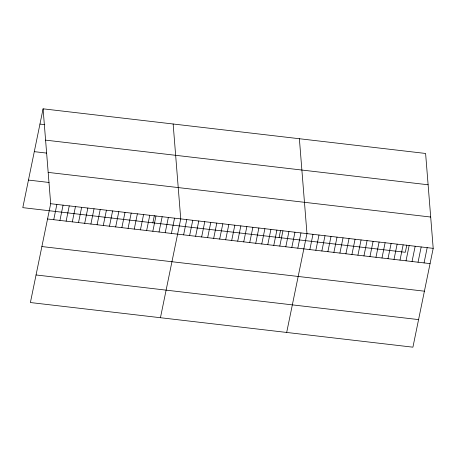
<?xml version="1.0" encoding="UTF-8"?>
<svg xmlns="http://www.w3.org/2000/svg" width="456" height="456" viewBox="0 0 456 456"><rect width="100%" height="100%" fill="white"/><g stroke="black" fill="none" stroke-linecap="round" stroke-linejoin="round"><path stroke-width="0.68" d="M43.086 108.819L50.679 203.712L30.392 302.539L412.914 347.181L433.2 248.355L425.608 153.461L43.086 108.819L22.8 207.645L405.321 252.288L406.803 245.066M53.74 219.695L56.869 204.436M59.93 220.419L63.065 205.154M66.126 221.143L69.255 205.878M72.316 221.867L75.451 206.602M78.512 222.591L81.641 207.326M84.702 223.309L87.837 208.05M90.898 224.033L94.033 208.768M97.088 224.757L100.223 209.492M103.284 225.481L106.419 210.216M109.474 226.204L112.609 210.94M115.67 226.923L118.805 211.664M121.866 227.647L124.995 212.382M128.056 228.37L131.191 213.106M134.252 229.094L137.381 213.83M140.442 229.818L143.577 214.554M146.638 230.536L149.767 215.278M152.857 222.824L154.339 215.602M152.828 231.26L155.963 215.996M159.024 231.984L162.154 216.72M165.214 232.708L168.35 217.444M171.41 233.432L174.54 218.167M160.449 317.718L180.736 218.891L173.143 123.998M183.614 234.851L186.749 219.592M189.622 235.558L192.757 220.294M195.635 236.259L198.77 220.995M201.649 236.96L204.778 221.696M207.657 237.661L210.792 222.397M213.67 238.363L216.799 223.098M219.678 239.064L222.813 223.799M225.691 239.765L228.826 224.5M231.699 240.466L234.834 225.201M237.713 241.167L240.848 225.902M243.726 241.868L246.856 226.609M249.734 242.569L252.869 227.31M255.748 243.27L258.877 228.011M261.755 243.971L264.89 228.712M267.769 244.672L270.904 229.414M273.777 245.379L276.912 230.115M279.089 237.559L280.571 230.337M279.79 246.08L282.925 230.816M285.804 246.781L288.933 231.517M291.811 247.483L294.947 232.218M297.825 248.184L300.954 232.919M286.681 332.452L306.968 233.62L299.375 138.727M309.846 249.586L312.981 234.321M315.854 250.287L318.989 235.022M321.868 250.988L325.003 235.723M327.881 251.689L331.01 236.43M333.889 252.39L337.024 237.131M339.902 253.091L343.032 237.832M345.91 253.792L349.045 238.534M351.924 254.494L355.059 239.235M357.931 255.2L361.067 239.936M363.945 255.901L367.08 240.637M369.958 256.603L373.088 241.338M375.966 257.304L379.101 242.039M381.98 258.005L385.109 242.74M387.988 258.706L391.123 243.441M394.001 259.407L397.136 244.142M400.009 260.108L403.144 244.843M406.022 260.809L409.157 245.545M412.036 261.51L415.165 246.251M418.044 262.211L421.179 246.952M424.057 262.912L427.186 247.654M39.951 124.078L44.773 124.642M45.594 140.134L428.116 184.777M34.291 151.654L46.677 153.102M48.171 172.396L430.698 217.039M28.46 180.069L49.105 182.48M50.679 203.712L433.2 248.355M47.544 218.977L430.065 263.614M41.884 246.553L424.405 291.19M36.052 274.962L418.574 319.605"/></g></svg>
